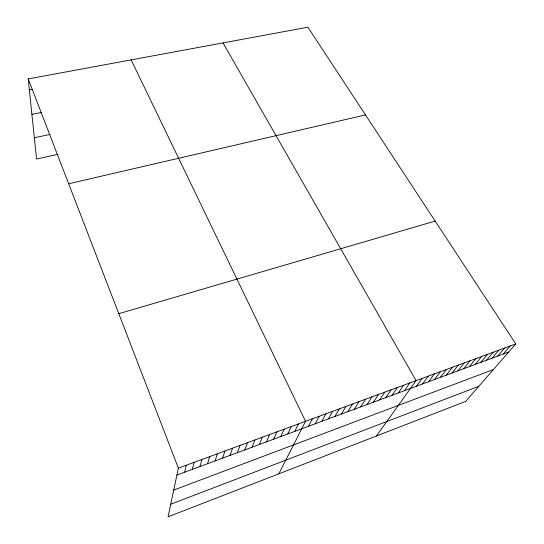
<?xml version="1.0" encoding="UTF-8"?>
<svg xmlns="http://www.w3.org/2000/svg" width="544" height="544" viewBox="0 0 544 544"><rect width="100%" height="100%" fill="white"/><g stroke="black" fill="none" stroke-linecap="round" stroke-linejoin="round"><path stroke-width="0.82" d="M28.22 78.914L178.384 468.139L168.062 516.8L465.657 401.39L515.78 343.917L307.911 27.2L28.22 78.914L36.55 159.025L58.018 154.333M184.654 472.219L186.279 465.236M192.345 469.363L194.12 462.346M199.981 466.528L201.906 459.483M207.57 463.712L209.644 456.634M215.104 460.918L217.321 453.805M222.591 458.143L224.951 450.996M230.03 455.382L232.526 448.208M237.415 452.642L240.054 445.434M244.752 449.922L247.527 442.687M252.042 447.216L254.946 439.953M259.284 444.53L262.324 437.24M266.472 441.864L269.647 434.54M273.618 439.212L276.923 431.861M280.724 436.574L284.152 429.202M287.776 433.962L291.326 426.557M294.78 431.358L298.459 423.932M278.759 473.872L305.544 421.321L131.145 59.881M308.462 426.285L312.378 418.805M315.132 423.81L319.165 416.31M321.769 421.348L325.91 413.821M328.358 418.9L332.615 411.359M334.907 416.473L339.279 408.904M341.421 414.059L345.896 406.463M347.888 411.658L352.478 404.042M354.321 409.272L359.013 401.635M360.713 406.898L365.514 399.242M367.064 404.546L371.967 396.868M373.381 402.2L378.386 394.502M379.658 399.874L384.764 392.156M385.893 397.555L391.102 389.824M392.095 395.257L397.399 387.505M398.262 392.972L403.662 385.2M404.389 390.701L409.884 382.908M376.4 436.009L416.072 380.63L223.026 42.894M416.534 386.192L422.219 378.366M422.552 383.955L428.332 376.115M428.536 381.738L434.404 373.878M434.486 379.535L440.443 371.654M440.395 377.339L446.447 369.444M446.277 375.156L452.418 367.248M452.125 372.987L458.347 365.065M457.932 370.831L464.243 362.896M463.712 368.689L470.104 360.74M469.452 366.561L475.932 358.591M475.164 364.439L481.726 356.456M480.842 362.331L487.485 354.341M486.486 360.237L493.211 352.233M492.102 358.156L498.902 350.132M497.685 356.089L504.56 348.051M503.234 354.028L510.19 345.977M170.734 504.213L478.822 386.294M173.733 490.083L493.435 369.539M176.909 475.089L508.749 351.982M178.384 468.139L515.78 343.917M118.796 313.684L435.173 221.102M68.673 183.77L365.48 114.913M34.34 137.748L49.98 134.47M31.899 114.335L41.623 112.39M29.369 90.005L32.477 89.42"/></g></svg>
